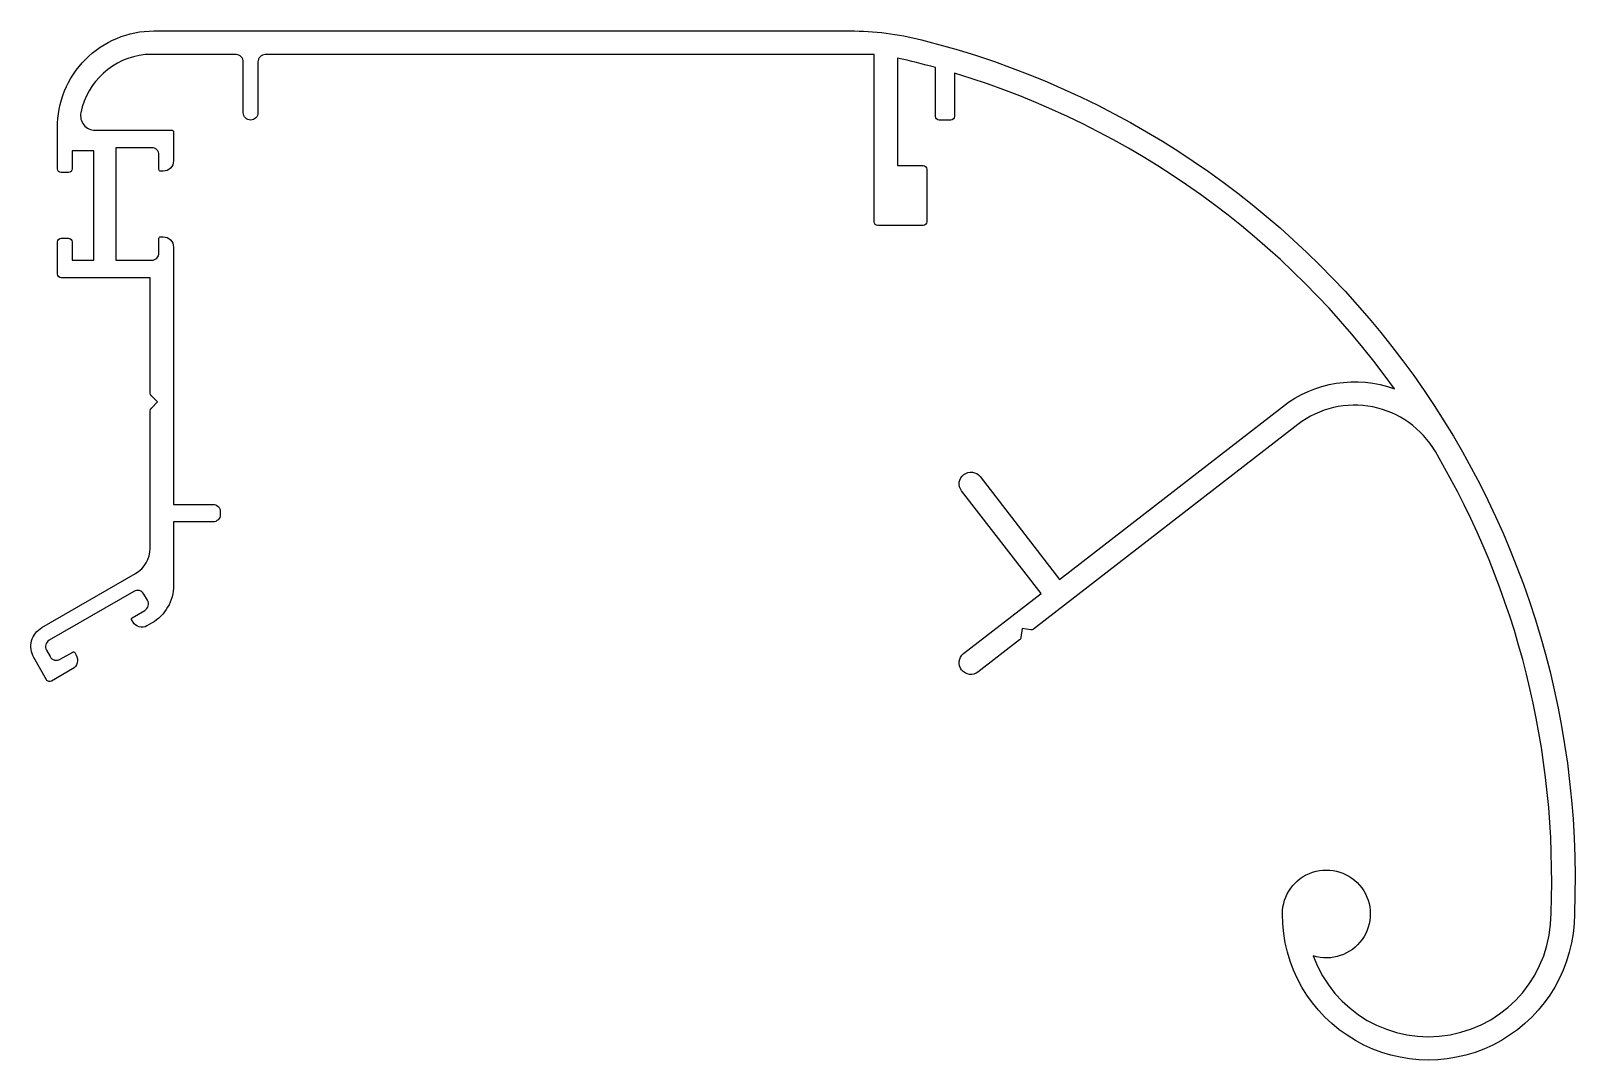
# Model space of a CAD drawing. Extents: x 6603 to 6709, y -9767 to -9696.
import ezdxf

# ---------------------------------------------------------------- set-up
doc = ezdxf.new("R2010")
doc.units = 0
doc.layers.get('0').update_dxf_attribs({"linetype": 'CONTINUOUS'})

msp = doc.modelspace()

# ---------------------------------------------------------------- linework, layer by layer
at = {"color": 0}
msp.add_lwpolyline([(6604.1, -9738.91, 0.414214), (6604.79, -9739.1), (6605.65, -9738.6, -0.414214), (6605.79, -9738.63), (6605.89, -9738.81, -0.414214), (6605.63, -9739.76), (6604.2, -9740.59, -0.414214), (6603.86, -9740.5), (6602.99, -9738.98, -0.414214), (6603.54, -9736.93), (6609.96, -9733.22, 0.268137), (6610.96, -9731.49), (6610.96, -9722.08, -0.198912), (6611.04, -9721.91), (6611.46, -9721.48), (6611.04, -9721.05, -0.198912), (6610.96, -9720.88), (6610.96, -9712.97), (6604.86, -9712.97, -0.414214), (6604.61, -9712.72), (6604.61, -9710.52, -0.414214), (6604.86, -9710.27), (6605.36, -9710.27, -0.414214), (6605.61, -9710.52), (6605.61, -9711.77), (6607.11, -9711.77), (6607.11, -9704.27), (6605.61, -9704.27), (6605.61, -9705.52, -0.414214), (6605.36, -9705.77), (6604.86, -9705.77, -0.414214), (6604.61, -9705.52), (6604.61, -9702.72, -0.416228), (6611.21, -9696.07), (6658.91, -9696.07, -0.061811), (6663.8, -9696.68, -0.354974), (6708.53, -9756.54, -1.000001), (6688.53, -9756.54, -3.050517), (6690.64, -9759.41, 0.842853), (6706.93, -9756.48, 0.144186), (6699.01, -9724.88, 0.451644), (6689.59, -9723.01), (6671.47, -9737.03, -0.198912), (6671.29, -9737.08), (6670.69, -9737), (6670.61, -9737.6, -0.198912), (6670.52, -9737.77), (6667.67, -9739.97, -0.414214), (6666.55, -9739.83, -0.414214), (6666.69, -9738.71), (6671.99, -9734.6), (6666.55, -9727.57, -0.414214), (6666.7, -9726.45, -0.414214), (6667.82, -9726.59), (6673.26, -9733.63), (6688.54, -9721.8, -0.258938), (6696.21, -9720.58, 0.165208), (6666.06, -9698.96), (6666.06, -9701.92, -0.414214), (6665.81, -9702.17), (6665.01, -9702.17, -0.414214), (6664.76, -9701.92), (6664.76, -9698.58, 0.011629), (6662.16, -9697.93), (6662.16, -9705.29), (6663.91, -9705.29, -0.414214), (6664.16, -9705.54), (6664.16, -9709.14, -0.414214), (6663.91, -9709.39), (6660.81, -9709.39, -0.414214), (6660.56, -9709.14), (6660.56, -9697.69), (6618.84, -9697.69, 0.414214), (6618.34, -9698.19), (6618.34, -9701.67, -0.414214), (6617.84, -9702.17), (6617.84, -9702.17, -0.414214), (6617.34, -9701.67), (6617.34, -9698.19, 0.414214), (6616.84, -9697.69), (6610.61, -9697.69, 0.328263), (6606.21, -9701.67, 0.474539), (6607.19, -9702.87), (6612.46, -9702.87, -0.414214), (6612.56, -9702.97), (6612.56, -9704.97, -0.414214), (6611.86, -9705.67), (6611.66, -9705.67, -0.414214), (6611.56, -9705.57), (6611.56, -9704.57, 0.414214), (6611.06, -9704.07), (6608.61, -9704.07), (6608.61, -9711.77), (6611.06, -9711.77, 0.414214), (6611.56, -9711.27), (6611.56, -9710.27, -0.414214), (6611.66, -9710.17), (6611.86, -9710.17, -0.414214), (6612.56, -9710.87), (6612.56, -9728.49), (6615.26, -9728.49, -0.414214), (6615.76, -9728.99), (6615.76, -9729.19, -0.414214), (6615.26, -9729.69), (6612.56, -9729.69), (6612.56, -9734.03, -0.267949), (6611.06, -9736.63), (6610.74, -9736.81, -0.414214), (6609.79, -9736.56), (6609.69, -9736.38, -0.414214), (6609.72, -9736.25), (6610.59, -9735.75, 0.414214), (6610.77, -9735.06), (6610.52, -9734.63, 0.414214), (6609.84, -9734.45), (6604.04, -9737.8, 0.414214), (6603.85, -9738.48)], format="xyb", close=True, dxfattribs=at)

doc.saveas('drawing.dxf')
